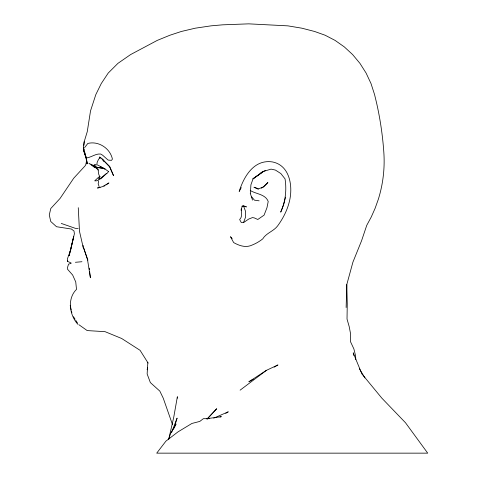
<?xml version="1.0" encoding="UTF-8"?>
<svg xmlns="http://www.w3.org/2000/svg" width="477" height="477" viewBox="0 0 477 477"><rect width="100%" height="100%" fill="white"/><g stroke="black" fill="none" stroke-linecap="round" stroke-linejoin="round"><path stroke-width="0.72" d="M346.129 307.54L346.791 284.554L352.908 262.165L361.566 240.766L366.741 225.365L371.231 217.041L375.089 208.377L378.285 199.416A127.586 127.586 0 0 0 383.824 152.223A326.298 326.298 0 0 0 376.52 102.68L374.564 94.571L370.999 83.523L366.092 73.053L359.932 63.346L352.622 54.569L344.287 46.877L335.063 40.39L325.117 35.226L314.617 31.476L301.863 28.191L287.953 25.865L248.708 23.85L222.598 24.834L211.072 25.841L195.254 28.191L181.338 31.476L169.943 35.226L157.279 40.39L130.615 54.569L117.944 63.346L108.219 73.053L101.285 83.523L95.829 94.571L90.535 110.843L87.261 131.664L84.196 141.705L83.374 147.238L83.541 150.309L86.581 159.342L86.152 163.796L85.252 165.686L73.726 178.201L60.09 198.414L50.759 208.538L49.274 214.972L50.759 221.495L56.519 226.724L71.413 229.032L74.001 231.029L74.394 233.813L69.099 255.6M100.033 158.304L100.069 157.535L98.554 159.306L97.213 162.186L96.926 163.939M250.431 193.042L250.908 184.837L253.078 178.756L263.334 171.476L271.037 169.12L275.438 170.086L280.852 173.556L285.049 178.881C286.808 190.15 285.431 201.705 280.714 212.128L283.642 204.657L285.532 197.144M177.277 398.194L177.372 396.733L173.741 417.256L168.798 438.906M83.708 148.156L83.541 150.309L85.985 157.297M83.922 145.288L84.196 141.705M172.549 424.757L163.265 398.217L159.837 391.116L150.356 382.578L147.137 373.962L147.828 362.609M86.152 163.796L86.534 160.856M241.076 210.309L241.267 208.914M98.614 180.932L98.19 183.854L99.15 186.626M73.428 238.011L73.691 236.55L69.207 255.618M77.817 324.271C69.421 315.058 67.072 298.519 76.505 289.378L75.748 281.961L72.653 275.032L67.484 269.171L67.484 267.585L68.569 264.115L71.109 263.382L71.109 262.988L67.484 261.301L67.352 259.005L70.757 249.698L72.301 242.775M72.611 241.392L73.691 236.55M147.137 369.753L147.596 367.731M175.172 424.482L177.098 418.132L171.642 432.383M168.727 439.239L170.48 433.676L176.019 424.041L173.473 429.246M243.598 222.306L245.583 217.113L245.625 211.508L243.616 206.255L241.827 206.237M241.267 187.598L239.186 191.456C243.89 176.436 254.086 159.026 272.522 161.947C289.628 165.388 292.89 185.553 289.706 200.09C287.691 209.486 283.249 218.233 277.59 225.949C273.506 231.363 266.249 233.003 262.761 238.864C259.607 241.386 256.149 243.419 252.405 244.939C246.037 248.082 239.478 245.828 233.664 242.596L230.421 236.568M84.608 147.626L87.816 143.452C98.596 140.679 110.211 148.425 112.411 159.097L111.517 160.361L108.082 160.069L102.627 155.204L100.671 154.029C95.597 153.463 91.453 157.35 86.534 157.947L85.514 156.229L83.374 147.238L84.131 150.088M106.991 173.491L108.523 171.595M207.036 419.086L216.695 408.729L207.131 419.044M240.11 390.168L266.44 370.331L277.948 364.953L274.15 367.147M107.844 183.74L108.917 182.935L102.543 186.632L97.445 188.01L100.098 187.503M263.334 171.476L252.888 178.899L263.519 171.392M266.44 370.331L248.857 381.791L253.281 379.227M103.891 186.28L105.029 185.565M106.168 184.855L107.313 184.14M225.734 413.362L228.262 411.812L213.738 418.15M261.295 188.182L263.596 186.817L267.901 182.53L263.411 186.901L258.701 188.797L253.961 187.222L258.361 189.256M260.865 172.626L265.552 170.414M219.986 417.047L221.352 416.665L206.935 418.675M94.076 164.875L97.254 164.815L104.815 168.816L108.565 171.595M94.13 165.185L95.472 165.054M75.402 262.284L81.949 261.718M209.457 418.675L203.363 418.675L199.797 421.412L191.921 423.451L177.933 431.918L165.918 441.136L156.706 453.15L427.726 453.15L405.492 422.741L381.874 398.182L361.864 373.885L353.224 352.825L353.91 355.621M101.41 167.982L96.253 167.129L91.423 164.756L93.945 166.998L97.868 168.339M78.192 228.465L75.3 228.322L61.277 223.427M259.13 200.829L254.414 200.155L251.713 196.888M104.815 168.816L97.278 167.475L88.937 163.378L95.776 167.826L98.375 170.045M243.157 205.766L244.57 206.094M102.12 168.178L104.97 168.965L100.534 166.741M245.19 206.362L246.442 206.905L242.483 205.915C239.901 210.387 243.604 215.628 239.657 219.563L241.284 222.538L243.801 222.473L243.485 222.616L248.684 219.074L252.452 217.584L254.199 217.87L257.801 219.486L264.079 215.139L266.953 207.757L268.217 201.455C265.337 194.038 256.143 194.187 250.222 190.466M100.927 157.535L99.49 157.016L102.722 159.556L103.897 161.244L102.054 158.722M78.86 324.688L87.19 330.579L105.089 331.676L121.677 338.497L140.071 350.315L148.126 363.08M230.856 237.087L232.174 238.643M359.342 368.685L364.899 377.885M73.494 316.716L75.086 319.232M75.879 320.49L77.471 323.012M99.472 176.043L98.673 174.111L98.065 169.496M87.917 260.174L83.588 247.772L87.524 259.679L90.397 277.745L89.67 271.854M250.24 193.191L252.53 200.125M84.507 151.513L85.073 153.648M85.449 155.073L86.015 157.207M85.514 156.229L87.351 163.796L86.802 160.612M70.208 305.28L71.252 310.056M71.55 311.415L71.854 312.781M89.217 268.175L89.396 269.648M83.093 245.363L83.201 247.45L79.486 231.321L78.27 207.692M355.77 359.575L355.598 355.884L353.898 348.949L350.482 341.651L350.523 333.524L349.17 326.512L347.023 319.047L347.256 303.938L346.791 284.554M67.484 260.508L67.484 261.301M99.991 176.52L98.53 178.923L100.891 178.821L106.454 173.562L98.131 180.205L96.414 180.843L94.696 180.843L98.65 177.188L99.991 176.52M109.68 166.449L102.96 159.855L109.615 166.867L113.52 175.643L109.68 166.449"/></g></svg>
